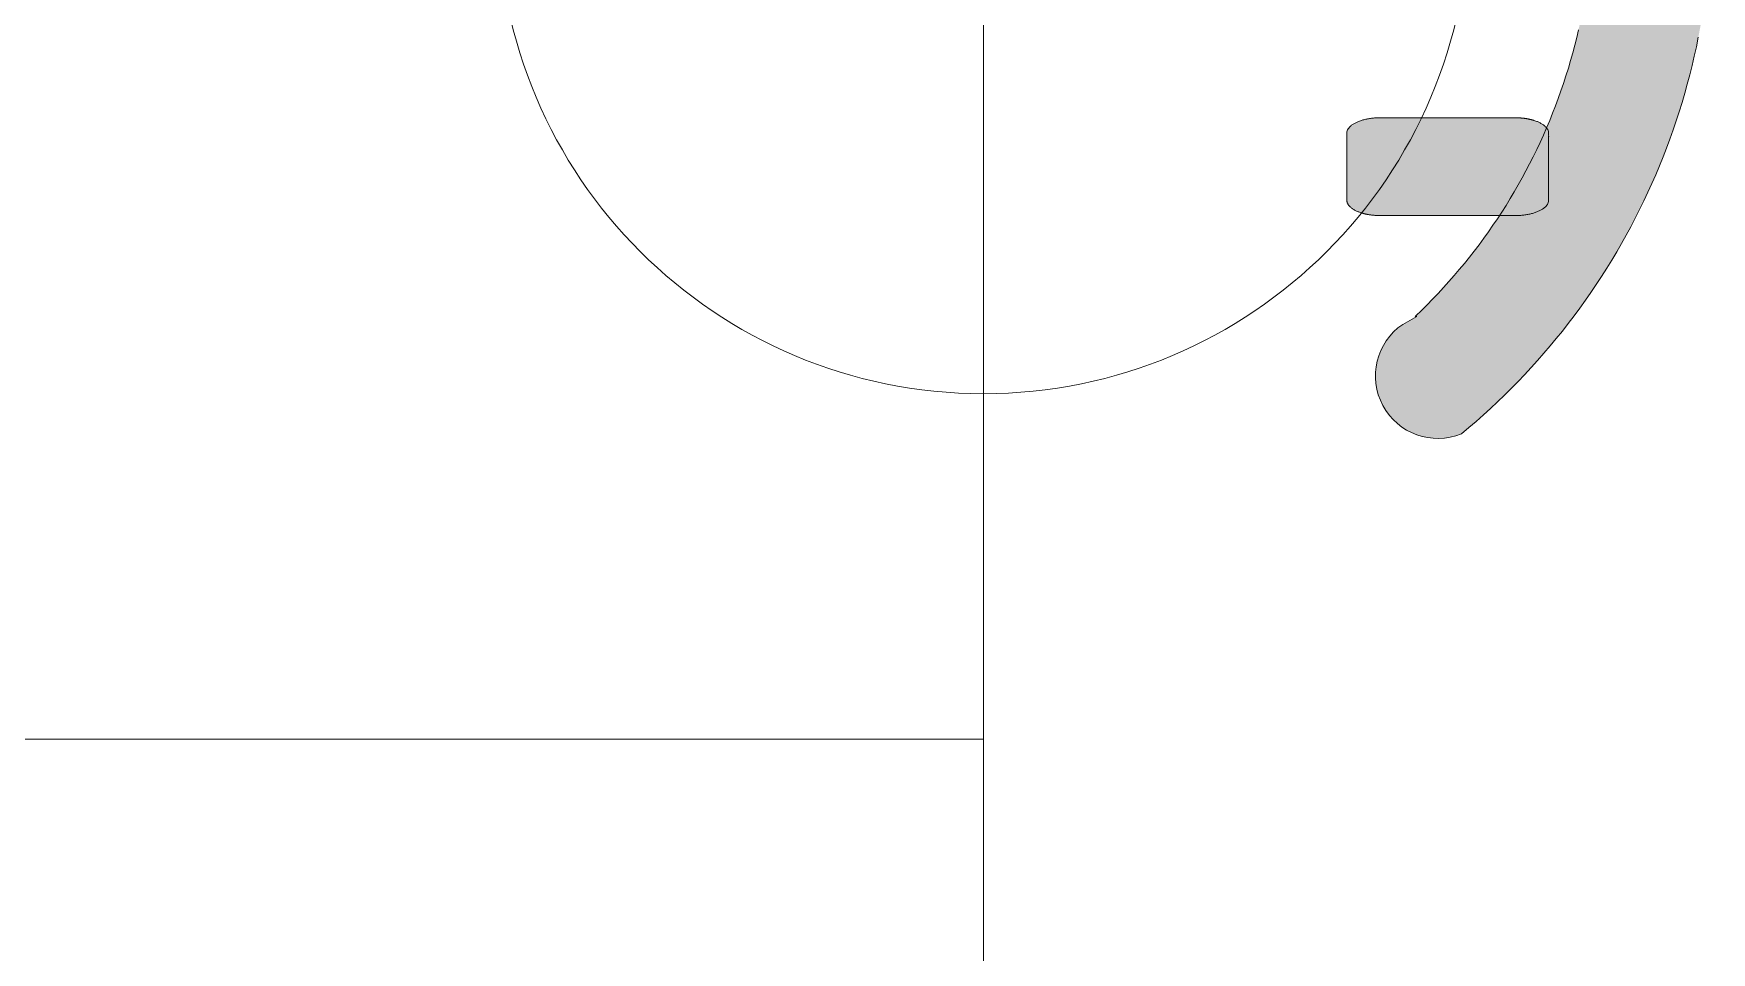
# Model space of a CAD drawing. Header units: metres. Extents: x 512 to 829, y -209 to 245.
# Drawn here: x 730.333 to 731.04, y -77.714 to -77.327 of the extents above; entities that cross this region are included whole.
import ezdxf

# ---------------------------------------------------------------- set-up
doc = ezdxf.new("R2010")
doc.units = ezdxf.units.M
doc.header["$LTSCALE"] = 0.508
doc.layers.add('None', color=7, linetype='Continuous', lineweight=5)

msp = doc.modelspace()

# ---------------------------------------------------------------- hatches: boundary and pattern name
at = {"layer": 'None', "linetype": 'Continuous', "lineweight": 0}
h = msp.add_hatch(color=253, dxfattribs=at)
edge = h.paths.add_edge_path()
edge.add_arc((730.9245898182173, -77.07331993848254), 0.02631001257014599, 151.7176080550565, 235.6582726372639, ccw=False)
edge.add_arc((730.9245866397264, -77.07332192253193), 0.02630815379662796, 67.76075311907522, 151.7105229499708, ccw=False)
edge.add_line((730.9345436158067, -77.04897079147963), (730.9376486158067, -77.05157179147963))
edge.add_line((730.9376486158067, -77.05157179147966), (730.9407176158066, -77.05421579147966))
edge.add_line((730.9407176158066, -77.05421579147969), (730.9437466158066, -77.05690079147969))
edge.add_line((730.9437466158066, -77.05690079147973), (730.9467326158066, -77.05962279147974))
edge.add_line((730.9467326158067, -77.05962279147968), (730.9496896158067, -77.06239279147968))
edge.add_line((730.9496896158066, -77.06239279147962), (730.9526066158066, -77.06520579147963))
edge.add_line((730.9526066158066, -77.06520579147968), (730.9554786158067, -77.06805279147969))
edge.add_line((730.9554786158067, -77.06805279147966), (730.9583156158067, -77.07094479147966))
edge.add_line((730.9583156158067, -77.07094479147963), (730.9611086158067, -77.07387379147963))
edge.add_line((730.9611086158067, -77.07387379147963), (730.9638566158067, -77.07683579147962))
edge.add_line((730.9638566158067, -77.07683579147965), (730.9665706158066, -77.07984479147966))
edge.add_line((730.9665706158066, -77.07984479147967), (730.9692426158066, -77.08289279147967))
edge.add_line((730.9692426158067, -77.08289279147971), (730.9718656158067, -77.0859687914797))
edge.add_line((730.9718656158067, -77.08596879147967), (730.9744476158066, -77.08908579147968))
edge.add_line((730.9744476158066, -77.08908579147965), (730.9769886158066, -77.09224079147967))
edge.add_line((730.9769886158067, -77.09224079147964), (730.9794856158067, -77.09543279147964))
edge.add_line((730.9794856158067, -77.09543279147965), (730.9819306158066, -77.09864979147966))
edge.add_line((730.9819306158066, -77.09864979147972), (730.9843366158066, -77.1019067914797))
edge.add_line((730.9843366158067, -77.10190679147968), (730.9866976158066, -77.10520079147967))
edge.add_line((730.9866976158066, -77.10520079147966), (730.9890126158066, -77.10852579147965))
edge.add_line((730.9890126158067, -77.10852579147968), (730.9912776158067, -77.11188179147968))
edge.add_line((730.9912776158067, -77.11188179147973), (730.9934946158066, -77.11526479147973))
edge.add_line((730.9934946158066, -77.11526479147972), (730.9956656158066, -77.1186807914797))
edge.add_line((730.9956656158066, -77.11868079147973), (730.9977866158066, -77.12212179147974))
edge.add_line((730.9977866158067, -77.12212179147969), (730.9998656158067, -77.12560479147967))
edge.add_line((730.9998656158067, -77.12560479147965), (731.0018896158067, -77.12910679147966))
edge.add_line((731.0018896158067, -77.12910679147967), (731.0038686158067, -77.13264079147967))
edge.add_line((731.0038686158067, -77.13264079147973), (731.0057976158067, -77.13620679147974))
edge.add_line((731.0057976158066, -77.13620679147971), (731.0076716158067, -77.1397867914797))
edge.add_line((731.0076716158067, -77.13978679147965), (731.0094966158066, -77.14339479147966))
edge.add_line((731.0094966158067, -77.14339479147964), (731.0112756158067, -77.14703679147962))
edge.add_line((731.0112756158067, -77.14703679147965), (731.0130016158066, -77.15070179147966))
edge.add_line((731.0130016158066, -77.15070179147972), (731.0146756158066, -77.15438579147971))
edge.add_line((731.0146756158067, -77.15438579147963), (731.0162956158067, -77.15809179147963))
edge.add_line((731.0162956158067, -77.1580917914797), (731.0178656158067, -77.1618197914797))
edge.add_line((731.0178656158066, -77.16181979147973), (731.0193876158066, -77.16558179147972))
edge.add_line((731.0193876158066, -77.16558179147967), (731.0208526158067, -77.16935679147966))
edge.add_line((731.0208526158067, -77.16935679147969), (731.0222636158067, -77.1731457914797))
edge.add_line((731.0222636158067, -77.17314579147967), (731.0236246158066, -77.17696279147967))
edge.add_line((731.0236246158066, -77.1769627914797), (731.0249316158066, -77.18079679147971))
edge.add_line((731.0249316158066, -77.18079679147968), (731.0261806158067, -77.18463979147967))
edge.add_line((731.0261806158067, -77.18463979147964), (731.0273816158067, -77.18851079147964))
edge.add_line((731.0273816158067, -77.18851079147964), (731.0285246158066, -77.19239479147964))
edge.add_line((731.0285246158066, -77.19239479147973), (731.0296146158066, -77.19629079147973))
edge.add_line((731.0296146158066, -77.19629079147967), (731.0306506158066, -77.20020979147968))
edge.add_line((731.0306506158066, -77.20020979147967), (731.0316296158067, -77.20413079147967))
edge.add_line((731.0316296158067, -77.20413079147966), (731.0325546158067, -77.20806979147966))
edge.add_line((731.0325546158067, -77.20806979147972), (731.0334266158067, -77.21202879147972))
edge.add_line((731.0334266158067, -77.21202879147972), (731.0342396158067, -77.2159877914797))
edge.add_line((731.0342396158067, -77.21598779147973), (731.0349996158067, -77.21996379147974))
edge.add_line((731.0349996158067, -77.2199637914797), (731.0357046158067, -77.22395779147969))
edge.add_line((731.0357046158067, -77.22395779147973), (731.0363516158067, -77.22794979147974))
edge.add_line((731.0363516158067, -77.22794979147966), (731.0369446158066, -77.23195679147966))
edge.add_line((731.0369446158066, -77.23195679147966), (731.0374796158067, -77.23596679147965))
edge.add_line((731.0374796158067, -77.23596679147965), (731.0379606158067, -77.23999079147966))
edge.add_line((731.0379606158067, -77.23999079147973), (731.0383836158067, -77.24401979147973))
edge.add_line((731.0383836158067, -77.24401979147967), (731.0387516158066, -77.24804879147968))
edge.add_line((731.0387516158066, -77.24804879147973), (731.0390616158066, -77.25208179147972))
edge.add_line((731.0390616158066, -77.25208179147967), (731.0393166158067, -77.25612679147966))
edge.add_line((731.0393166158067, -77.25612679147969), (731.0395136158066, -77.2601737914797))
edge.add_line((731.0395136158066, -77.2601737914797), (731.0396546158066, -77.26420779147969))
edge.add_line((731.0396546158066, -77.26420779147975), (731.0397406158066, -77.26825779147975))
edge.add_line((731.0397406158066, -77.26825779147964), (731.0397686158067, -77.27230879147963))
edge.add_line((731.0397686158067, -77.27230879147965), (731.0397406158066, -77.27635979147965))
edge.add_line((731.0397406158066, -77.27635979147965), (731.0396546158066, -77.28040879147964))
edge.add_line((731.0396546158066, -77.28040879147966), (731.0395136158066, -77.28444379147966))
edge.add_line((731.0395136158066, -77.2844437914797), (731.0393166158067, -77.28849079147969))
edge.add_line((731.0393166158067, -77.28849079147972), (731.0390616158066, -77.29253379147973))
edge.add_line((731.0390616158066, -77.29253379147974), (731.0387516158066, -77.29656879147974))
edge.add_line((731.0387516158066, -77.29656879147967), (731.0383836158067, -77.30059779147967))
edge.add_line((731.0383836158067, -77.30059779147973), (731.0379606158067, -77.30462379147973))
edge.add_line((731.0379606158067, -77.30462379147968), (731.0374806158067, -77.30864979147968))
edge.add_line((731.0374806158067, -77.30864979147964), (731.0369436158066, -77.31266379147965))
edge.add_line((731.0369436158066, -77.31266379147974), (731.0363526158067, -77.31665879147974))
edge.add_line((731.0363526158067, -77.31665879147965), (731.0357056158067, -77.32065579147965))
edge.add_line((731.0357056158067, -77.32065579147968), (731.0349996158067, -77.32465279147968))
edge.add_line((731.0349996158067, -77.3246527914797), (731.0342396158067, -77.32862979147973))
edge.add_line((731.0342396158067, -77.32862979147967), (731.0334256158067, -77.33258979147966))
edge.add_line((731.0334256158067, -77.33258979147968), (731.0325566158067, -77.33653879147968))
edge.add_line((731.0325566158067, -77.33653879147971), (731.0316306158066, -77.34048679147969))
edge.add_line((731.0316306158066, -77.34048679147963), (731.0306486158066, -77.34441579147963))
edge.add_line((731.0306486158066, -77.34441579147972), (731.0296146158066, -77.34832579147972))
edge.add_line((731.0296146158066, -77.34832579147974), (731.0285246158066, -77.35222179147974))
edge.add_line((731.0285246158066, -77.35222179147968), (731.0273816158067, -77.35610579147968))
edge.add_line((731.0273816158067, -77.35610579147965), (731.0261806158067, -77.35997679147965))
edge.add_line((731.0261806158067, -77.35997679147965), (731.0249316158066, -77.36381979147964))
edge.add_line((731.0249316158066, -77.36381979147973), (731.0236246158066, -77.36765379147974))
edge.add_line((731.0236246158066, -77.36765379147971), (731.0222656158066, -77.37146679147972))
edge.add_line((731.0222656158066, -77.37146679147975), (731.0208536158067, -77.37525979147973))
edge.add_line((731.0208536158067, -77.37525979147972), (731.0193856158066, -77.37903979147973))
edge.add_line((731.0193856158066, -77.37903979147973), (731.0178686158066, -77.38278879147974))
edge.add_line((731.0178686158067, -77.3827887914797), (731.0163006158067, -77.3865147914797))
edge.add_line((731.0163006158067, -77.38651479147973), (731.0146776158067, -77.39022679147973))
edge.add_line((731.0146776158067, -77.39022679147968), (731.0130036158067, -77.39391079147967))
edge.add_line((731.0130036158066, -77.3939107914797), (731.0112776158066, -77.39757579147971))
edge.add_line((731.0112776158066, -77.39757579147965), (731.0094976158066, -77.40121879147965))
edge.add_line((731.0094976158067, -77.40121879147966), (731.0076756158068, -77.40482279147967))
edge.add_line((731.0076756158066, -77.40482279147966), (731.0057956158066, -77.40841479147966))
edge.add_line((731.0057956158066, -77.40841479147969), (731.0038636158066, -77.41198279147969))
edge.add_line((731.0038636158067, -77.41198279147966), (731.0018896158067, -77.41550879147965))
edge.add_line((731.0018896158067, -77.41550879147974), (730.9998686158067, -77.41900479147975))
edge.add_line((730.9998686158067, -77.41900479147967), (730.9977906158067, -77.42248779147965))
edge.add_line((730.9977906158067, -77.42248779147974), (730.9956666158067, -77.42593479147973))
edge.add_line((730.9956666158066, -77.42593479147968), (730.9934956158066, -77.42935079147968))
edge.add_line((730.9934956158066, -77.42935079147969), (730.9912756158067, -77.4327387914797))
edge.add_line((730.9912756158067, -77.43273879147966), (730.9890096158067, -77.43609379147966))
edge.add_line((730.9890096158067, -77.43609379147972), (730.9866986158067, -77.43941279147973))
edge.add_line((730.9866986158066, -77.43941279147964), (730.9843416158067, -77.44270179147964))
edge.add_line((730.9843416158067, -77.44270179147964), (730.9819366158067, -77.44595879147965))
edge.add_line((730.9819366158067, -77.44595879147971), (730.9794886158068, -77.44917979147971))
edge.add_line((730.9794886158066, -77.44917979147965), (730.9769886158066, -77.45237579147965))
edge.add_line((730.9769886158067, -77.45237579147965), (730.9744516158067, -77.45552479147965))
edge.add_line((730.9744516158066, -77.45552479147966), (730.9718726158067, -77.45863879147966))
edge.add_line((730.9718726158067, -77.45863879147964), (730.9692426158067, -77.46172379147964))
edge.add_line((730.9692426158067, -77.4617237914797), (730.9665746158067, -77.46476679147969))
edge.add_line((730.9665746158066, -77.46476679147963), (730.9638636158066, -77.46777179147963))
edge.add_line((730.9638636158066, -77.46777179147966), (730.9611106158067, -77.47073979147966))
edge.add_line((730.9611106158067, -77.47073979147967), (730.9583166158067, -77.47366979147968))
edge.add_line((730.9583166158067, -77.47366979147967), (730.9554796158067, -77.47656179147965))
edge.add_line((730.9554796158067, -77.47656179147964), (730.9526076158066, -77.47940879147964))
edge.add_line((730.9526076158066, -77.47940879147973), (730.9496906158066, -77.48222179147973))
edge.add_line((730.9496906158066, -77.48222179147967), (730.9467336158066, -77.48499179147967))
edge.add_line((730.9467336158067, -77.48499179147973), (730.9437516158067, -77.48771079147973))
edge.add_line((730.9437516158067, -77.48771079147969), (730.9407196158068, -77.49039879147968))
edge.add_line((730.9407196158066, -77.49039879147972), (730.9376476158067, -77.49304479147972))
edge.add_line((730.9376476158067, -77.49304479147975), (730.9345496158066, -77.49563979147975))
edge.add_arc((730.9245922515817, -77.47128974235284), 0.02630729926823645, -151.71219724950163, -67.75907881953901, ccw=False)
edge.add_arc((730.9245924662818, -77.47128982811046), 0.02630744768851916, 124.33670262321169, 208.2874166844701, ccw=False)
edge.add_line((730.9097536158067, -77.4495667914797), (730.9157246158068, -77.44618479147971))
edge.add_line((730.9157246158067, -77.44618479147971), (730.9150106158066, -77.44619679147971))
edge.add_line((730.9150106158066, -77.44619679147968), (730.9152436158066, -77.44597879147966))
edge.add_line((730.9152436158067, -77.44597879147966), (730.9176516158067, -77.44365679147967))
edge.add_line((730.9176516158067, -77.44365679147973), (730.9200306158067, -77.44129779147973))
edge.add_line((730.9200306158067, -77.44129779147966), (730.9223756158067, -77.43890779147966))
edge.add_line((730.9223756158067, -77.43890779147966), (730.9246876158066, -77.43648379147967))
edge.add_line((730.9246876158066, -77.43648379147965), (730.9269706158067, -77.43402279147965))
edge.add_line((730.9269706158067, -77.43402279147972), (730.9292126158067, -77.43153779147971))
edge.add_line((730.9292126158067, -77.43153779147974), (730.9314176158067, -77.42902179147974))
edge.add_line((730.9314176158067, -77.42902179147973), (730.9335916158067, -77.42647179147973))
edge.add_line((730.9335916158067, -77.42647179147968), (730.9357276158066, -77.42389279147969))
edge.add_line((730.9357276158066, -77.42389279147972), (730.9378276158067, -77.42128679147972))
edge.add_line((730.9378276158067, -77.4212867914797), (730.9398916158067, -77.41864779147971))
edge.add_line((730.9398916158067, -77.41864779147966), (730.9419196158067, -77.41597979147966))
edge.add_line((730.9419196158067, -77.41597979147969), (730.9439076158067, -77.41328779147969))
edge.add_line((730.9439076158067, -77.41328779147966), (730.9458596158066, -77.41056379147966))
edge.add_line((730.9458596158066, -77.41056379147972), (730.9477736158067, -77.40781379147973))
edge.add_line((730.9477736158067, -77.40781379147973), (730.9496456158067, -77.40504279147972))
edge.add_line((730.9496456158067, -77.40504279147967), (730.9514836158068, -77.40223779147968))
edge.add_line((730.9514836158066, -77.4022377914797), (730.9532816158066, -77.39940879147971))
edge.add_line((730.9532816158066, -77.39940879147969), (730.9550356158067, -77.39656279147968))
edge.add_line((730.9550356158067, -77.39656279147971), (730.9567536158066, -77.39368279147972))
edge.add_line((730.9567536158066, -77.3936827914797), (730.9584296158066, -77.3907827914797))
edge.add_line((730.9584296158067, -77.39078279147964), (730.9600636158067, -77.38786479147963))
edge.add_line((730.9600636158067, -77.38786479147973), (730.9616596158066, -77.38491679147974))
edge.add_line((730.9616596158066, -77.38491679147967), (730.9632126158066, -77.38194979147966))
edge.add_line((730.9632126158067, -77.38194979147966), (730.9647226158066, -77.37896379147965))
edge.add_line((730.9647226158066, -77.37896379147969), (730.9661956158067, -77.3759477914797))
edge.add_line((730.9661956158067, -77.37594779147969), (730.9676236158067, -77.37291579147968))
edge.add_line((730.9676236158067, -77.37291579147973), (730.9690086158067, -77.36986779147973))
edge.add_line((730.9690086158066, -77.36986779147969), (730.9703496158066, -77.36680179147969))
edge.add_line((730.9703496158066, -77.3668017914797), (730.9716486158067, -77.3637137914797))
edge.add_line((730.9716486158067, -77.36371379147965), (730.9729046158067, -77.36061079147967))
edge.add_line((730.9729046158067, -77.36061079147964), (730.9741176158067, -77.35748679147963))
edge.add_line((730.9741176158067, -77.35748679147969), (730.9752846158067, -77.35435079147969))
edge.add_line((730.9752846158067, -77.35435079147965), (730.9764106158067, -77.35119279147965))
edge.add_line((730.9764106158067, -77.35119279147966), (730.9774906158067, -77.34802479147966))
edge.add_line((730.9774906158067, -77.3480247914797), (730.9785256158067, -77.34484079147971))
edge.add_line((730.9785256158067, -77.34484079147967), (730.9795186158067, -77.34163879147967))
edge.add_line((730.9795186158067, -77.34163879147968), (730.9804636158067, -77.33842779147969))
edge.add_line((730.9804636158067, -77.33842779147972), (730.9813676158067, -77.33519779147971))
edge.add_line((730.9813676158067, -77.33519779147969), (730.9822236158067, -77.33196179147969))
edge.add_line((730.9822236158067, -77.33196179147967), (730.9830346158067, -77.32871579147968))
edge.add_line((730.9830346158067, -77.32871579147968), (730.9837986158067, -77.32545679147967))
edge.add_line((730.9837986158067, -77.32545679147972), (730.9845196158067, -77.32218279147973))
edge.add_line((730.9845196158067, -77.32218279147969), (730.9851936158067, -77.31890279147967))
edge.add_line((730.9851936158067, -77.31890279147967), (730.9858226158067, -77.31561179147968))
edge.add_line((730.9858226158067, -77.31561179147968), (730.9864056158067, -77.31231179147969))
edge.add_line((730.9864056158067, -77.31231179147971), (730.9869406158067, -77.30900479147974))
edge.add_line((730.9869406158067, -77.30900479147965), (730.9874316158067, -77.30568979147965))
edge.add_line((730.9874316158067, -77.30568979147972), (730.9878746158067, -77.30237479147972))
edge.add_line((730.9878746158066, -77.30237479147968), (730.9882706158066, -77.29905179147968))
edge.add_line((730.9882706158066, -77.29905179147966), (730.9886216158067, -77.29571079147965))
edge.add_line((730.9886216158067, -77.29571079147968), (730.9889266158067, -77.29237979147969))
edge.add_line((730.9889266158067, -77.29237979147968), (730.9891826158067, -77.28904479147967))
edge.add_line((730.9891826158066, -77.28904479147968), (730.9893936158066, -77.28570179147968))
edge.add_line((730.9893936158066, -77.28570179147971), (730.9895556158067, -77.28235479147972))
edge.add_line((730.9895556158067, -77.28235479147975), (730.9896736158067, -77.27900479147976))
edge.add_line((730.9896736158066, -77.27900479147968), (730.9897446158067, -77.27565579147968))
edge.add_line((730.9897446158067, -77.27565579147972), (730.9897676158067, -77.27230879147972))
edge.add_line((730.9897676158066, -77.27230879147965), (730.9897446158066, -77.26896179147965))
edge.add_line((730.9897446158067, -77.26896179147968), (730.9896736158066, -77.26561179147967))
edge.add_line((730.9896736158066, -77.26561179147973), (730.9895556158066, -77.26226279147973))
edge.add_line((730.9895556158067, -77.26226279147966), (730.9893936158066, -77.25891579147967))
edge.add_line((730.9893936158066, -77.2589157914797), (730.9891826158066, -77.2555707914797))
edge.add_line((730.9891826158066, -77.25557079147973), (730.9889266158066, -77.25223879147973))
edge.add_line((730.9889266158067, -77.25223879147973), (730.9886216158067, -77.24890479147973))
edge.add_line((730.9886216158067, -77.24890479147973), (730.9882716158066, -77.24556879147971))
edge.add_line((730.9882716158066, -77.24556879147974), (730.9878736158066, -77.24224079147974))
edge.add_line((730.9878736158066, -77.24224079147973), (730.9874306158066, -77.23892279147972))
edge.add_line((730.9874306158067, -77.2389227914797), (730.9869406158067, -77.23560979147969))
edge.add_line((730.9869406158067, -77.23560979147965), (730.9864046158067, -77.23230379147965))
edge.add_line((730.9864046158067, -77.2323037914797), (730.9858226158067, -77.2290037914797))
edge.add_line((730.9858226158067, -77.22900379147973), (730.9851926158067, -77.22571079147974))
edge.add_line((730.9851926158067, -77.22571079147974), (730.9845206158067, -77.22243579147974))
edge.add_line((730.9845206158067, -77.22243579147971), (730.9837996158067, -77.2191627914797))
edge.add_line((730.9837996158067, -77.21916279147968), (730.9830336158067, -77.21590279147968))
edge.add_line((730.9830336158067, -77.21590279147972), (730.9822236158067, -77.21265579147972))
edge.add_line((730.9822236158067, -77.21265579147973), (730.9813666158067, -77.20941679147973))
edge.add_line((730.9813666158067, -77.20941679147973), (730.9804636158067, -77.20618879147972))
edge.add_line((730.9804636158067, -77.20618879147969), (730.9795186158067, -77.2029777914797))
edge.add_line((730.9795186158067, -77.20297779147973), (730.9785256158067, -77.19977579147972))
edge.add_line((730.9785256158067, -77.19977579147962), (730.9774906158067, -77.19659179147963))
edge.add_line((730.9774906158067, -77.1965917914797), (730.9764116158067, -77.19342679147971))
edge.add_line((730.9764116158067, -77.19342679147974), (730.9752856158067, -77.19026779147974))
edge.add_line((730.9752856158067, -77.19026779147964), (730.9741156158067, -77.18712679147964))
edge.add_line((730.9741156158067, -77.18712679147973), (730.9729036158067, -77.18400379147971))
edge.add_line((730.9729036158067, -77.18400379147965), (730.9716476158067, -77.18089979147966))
edge.add_line((730.9716476158067, -77.18089979147965), (730.9703466158066, -77.17780879147965))
edge.add_line((730.9703466158066, -77.17780879147972), (730.9690056158066, -77.17474279147972))
edge.add_line((730.9690056158066, -77.17474279147973), (730.9676216158066, -77.17169679147973))
edge.add_line((730.9676216158067, -77.17169679147969), (730.9661926158067, -77.16866179147968))
edge.add_line((730.9661926158067, -77.16866179147962), (730.9647226158066, -77.16565279147963))
edge.add_line((730.9647226158066, -77.16565279147972), (730.9632116158066, -77.16266579147971))
edge.add_line((730.9632116158067, -77.16266579147964), (730.9616576158066, -77.15969679147965))
edge.add_line((730.9616576158066, -77.15969679147963), (730.9600646158067, -77.15675179147964))
edge.add_line((730.9600646158067, -77.15675179147968), (730.9584296158067, -77.15383279147967))
edge.add_line((730.9584296158067, -77.15383279147966), (730.9567516158068, -77.15092879147966))
edge.add_line((730.9567516158066, -77.15092879147971), (730.9550356158067, -77.14805479147972))
edge.add_line((730.9550356158067, -77.1480547914797), (730.9532826158066, -77.14520979147969))
edge.add_line((730.9532826158066, -77.14520979147972), (730.9514836158066, -77.1423787914797))
edge.add_line((730.9514836158066, -77.1423787914797), (730.9496436158066, -77.1395717914797))
edge.add_line((730.9496436158066, -77.13957179147963), (730.9477716158066, -77.13679779147964))
edge.add_line((730.9477716158067, -77.1367977914797), (730.9458596158067, -77.1340507914797))
edge.add_line((730.9458596158066, -77.1340507914797), (730.9439066158067, -77.1313267914797))
edge.add_line((730.9439066158067, -77.13132679147964), (730.9419166158067, -77.12863279147963))
edge.add_line((730.9419166158067, -77.12863279147973), (730.9398886158067, -77.12596479147973))
edge.add_line((730.9398886158067, -77.12596479147965), (730.9378256158067, -77.12332679147966))
edge.add_line((730.9378256158067, -77.12332679147971), (730.9357226158066, -77.12071679147971))
edge.add_line((730.9357226158066, -77.12071679147971), (730.9335886158067, -77.1181397914797))
edge.add_line((730.9335886158067, -77.11813979147973), (730.9314186158067, -77.11559579147973))
edge.add_line((730.9314186158067, -77.11559579147968), (730.9292056158067, -77.11307079147967))
edge.add_line((730.9292056158067, -77.11307079147969), (730.9269636158067, -77.1105847914797))
edge.add_line((730.9269636158067, -77.11058479147971), (730.9246866158066, -77.10813079147971))
edge.add_line((730.9246866158066, -77.10813079147965), (730.9223746158067, -77.10570679147966))
edge.add_line((730.9223746158067, -77.10570679147975), (730.9200296158067, -77.10331679147976))
edge.add_line((730.9200296158067, -77.10331679147964), (730.9176506158067, -77.10095779147963))
edge.add_line((730.9176506158067, -77.10095779147969), (730.9156956158067, -77.0990727914797))
edge.add_line((730.9156956158066, -77.09907279147967), (730.9097476158066, -77.09504379147967))
edge.add_line((730.9097476158066, -77.09504379147972), (730.9097476158066, -77.09504379147972))
msp.add_hatch(color=8, dxfattribs=at).paths.add_polyline_path([(730.9002331748293, -77.40370797640037), (730.89988959763, -77.40370601872189), (730.8995462273888, -77.40370014686573), (730.899203270939, -77.4036903643688), (730.8988609348647, -77.40367667712371), (730.8985194253765, -77.40365909337527), (730.8981789481869, -77.40363762371521), (730.8978397083866, -77.40361228107588), (730.8975019103211, -77.40358308072302), (730.8971657574672, -77.4035500402457), (730.8968314523107, -77.40351317954617), (730.8964991962247, -77.40347252082802), (730.8961691893478, -77.4034280885827), (730.8958416304638, -77.40337990957426), (730.8955167168818, -77.40332801282409), (730.8951946443178, -77.40327242959279), (730.8948756067762, -77.4032131933617), (730.8945597964332, -77.40315033981244), (730.8942474035213, -77.4030839068057), (730.8939386162142, -77.40301393435811), (730.8936336205138, -77.40294046461861), (730.8933326001381, -77.40286354184263), (730.8930357364106, -77.40278321236542), (730.8927432081509, -77.40269952457447), (730.892455191567, -77.40261252888035), (730.8921718601495, -77.40252227768588), (730.8918933845664, -77.40242882535506), (730.8916199325612, -77.40233222817994), (730.891351668851, -77.40223254434727), (730.891088755028, -77.40212983390268), (730.8908313494615, -77.40202415871522), (730.890579607203, -77.40191558243953), (730.8903336798927, -77.40180417047816), (730.8900937156681, -77.40168998994125), (730.8898598590744, -77.40157310960694), (730.8896322509783, -77.40145359987957), (730.8894110284823, -77.40133153274746), (730.8891963248426, -77.40120698173916), (730.8889882693886, -77.40108002187958), (730.8887869874452, -77.40095072964459), (730.8885926002571, -77.40081918291503), (730.8884052249158, -77.40068546092971), (730.8882249742893, -77.40054964423769), (730.8880519569539, -77.40041181464994), (730.8878862771285, -77.40027205518982), (730.8877280346126, -77.4001304500432), (730.8875773247256, -77.39998708450764), (730.8874342382495, -77.39984204494147), (730.8872988613741, -77.39969541871073), (730.8871712756456, -77.39954729413785), (730.8870515579167, -77.39939776044741), (730.8869397803011, -77.39924690771295), (730.8868360101291, -77.39909482680252), (730.8867403099082, -77.39894160932397), (730.8866527372846, -77.39878734756974), (730.8865733450087, -77.39863213446142), (730.8865021809037, -77.39847606349349), (730.8864392878359, -77.39831922867734), (730.8863847036898, -77.39816172448434), (730.886338461345, -77.39800364578923), (730.8863005886559, -77.39784508781258), (730.8862711084358, -77.39768614606385), (730.8862500384424, -77.39752691628348), (730.8862373913676, -77.39736749438578), (730.8862331748294, -77.39720797640041), (730.8862331748294, -77.36902997640038), (730.8862373913676, -77.36887045841502), (730.8862500384424, -77.36871103651731), (730.8862711084358, -77.36855180673695), (730.8863005886559, -77.36839286498821), (730.886338461345, -77.36823430701156), (730.8863847036898, -77.36807622831645), (730.8864392878359, -77.36791872412346), (730.8865021809037, -77.3677618893073), (730.8865733450087, -77.36760581833937), (730.8866527372846, -77.36745060523106), (730.8867403099082, -77.36729634347682), (730.8868360101291, -77.36714312599827), (730.8869397803011, -77.36699104508784), (730.8870515579167, -77.36684019235338), (730.8871712756456, -77.36669065866295), (730.8872988613741, -77.36654253409006), (730.8874342382495, -77.36639590785933), (730.8875773247256, -77.36625086829315), (730.8877280346126, -77.3661075027577), (730.8878862771285, -77.36596589761098), (730.8880519569539, -77.36582613815085), (730.8882249742893, -77.36568830856311), (730.8884052249158, -77.36555249187109), (730.8885926002571, -77.36541876988576), (730.8887869874452, -77.3652872231562), (730.8889882693886, -77.36515793092121), (730.8891963248426, -77.36503097106163), (730.8894110284823, -77.36490642005333), (730.8896322509783, -77.36478435292122), (730.8898598590744, -77.36466484319385), (730.8900937156681, -77.36454796285966), (730.8903336798927, -77.36443378232264), (730.890579607203, -77.36432237036126), (730.8908313494615, -77.36421379408557), (730.891088755028, -77.36410811889812), (730.891351668851, -77.36400540845352), (730.8916199325612, -77.36390572462085), (730.8918933845664, -77.36380912744573), (730.8921718601495, -77.36371567511492), (730.892455191567, -77.36362542392044), (730.8927432081509, -77.36353842822632), (730.8930357364106, -77.36345474043537), (730.8933326001381, -77.36337441095816), (730.8936336205138, -77.36329748818218), (730.8939386162142, -77.36322401844268), (730.8942474035213, -77.36315404599509), (730.8945597964332, -77.36308761298835), (730.8948756067762, -77.3630247594391), (730.8951946443178, -77.362965523208), (730.8955167168818, -77.3629099399767), (730.8958416304638, -77.36285804322654), (730.8961691893478, -77.3628098642181), (730.8964991962247, -77.36276543197278), (730.8968314523107, -77.36272477325463), (730.8971657574672, -77.3626879125552), (730.8975019103211, -77.36265487207777), (730.8978397083866, -77.36262567172491), (730.8981789481869, -77.36260032908558), (730.8985194253765, -77.36257885942553), (730.8988609348647, -77.36256127567708), (730.899203270939, -77.362547588432), (730.8995462273888, -77.36253780593506), (730.89988959763, -77.3625319340789), (730.9002331748293, -77.36252997640042), (730.9572271748293, -77.36252997640042), (730.9575707520287, -77.3625319340789), (730.9579141222699, -77.36253780593506), (730.9582570787197, -77.362547588432), (730.958599414794, -77.36256127567708), (730.9589409242822, -77.36257885942553), (730.9592814014717, -77.36260032908558), (730.959620641272, -77.36262567172491), (730.9599584393376, -77.36265487207777), (730.9602945921915, -77.3626879125552), (730.960628897348, -77.36272477325463), (730.960961153434, -77.36276543197278), (730.9612911603109, -77.3628098642181), (730.9616187191949, -77.36285804322654), (730.9619436327769, -77.3629099399767), (730.9622657053408, -77.362965523208), (730.9625847428824, -77.3630247594391), (730.9629005532254, -77.36308761298835), (730.9632129461373, -77.36315404599509), (730.9635217334445, -77.36322401844268), (730.9638267291449, -77.36329748818218), (730.9641277495206, -77.36337441095816), (730.9644246132481, -77.36345474043537), (730.9647171415078, -77.36353842822632), (730.9650051580916, -77.36362542392044), (730.9652884895091, -77.36371567511492), (730.9655669650922, -77.36380912744573), (730.9658404170974, -77.36390572462085), (730.9661086808076, -77.36400540845352), (730.9663715946307, -77.36410811889812), (730.9666290001971, -77.36421379408557), (730.9668807424556, -77.36432237036126), (730.9671266697659, -77.36443378232264), (730.9673666339907, -77.36454796285966), (730.9676004905843, -77.36466484319385), (730.9678280986805, -77.36478435292122), (730.9680493211764, -77.36490642005333), (730.9682640248161, -77.36503097106163), (730.9684720802701, -77.36515793092121), (730.9686733622134, -77.3652872231562), (730.9688677494015, -77.36541876988576), (730.9690551247428, -77.36555249187109), (730.9692353753693, -77.36568830856311), (730.9694083927048, -77.36582613815085), (730.9695740725302, -77.36596589761098), (730.969732315046, -77.3661075027577), (730.9698830249331, -77.36625086829315), (730.9700261114092, -77.36639590785933), (730.9701614882845, -77.36654253409006), (730.970289074013, -77.36669065866295), (730.9704087917419, -77.36684019235338), (730.9705205693576, -77.36699104508784), (730.9706243395295, -77.36714312599827), (730.9707200397504, -77.36729634347682), (730.9708076123741, -77.36745060523106), (730.9708870046499, -77.36760581833937), (730.970958168755, -77.3677618893073), (730.9710210618227, -77.36791872412346), (730.9710756459689, -77.36807622831645), (730.9711218883137, -77.36823430701156), (730.9711597610027, -77.36839286498821), (730.9711892412229, -77.36855180673695), (730.9712103112162, -77.36871103651731), (730.971222958291, -77.36887045841502), (730.9712271748293, -77.36902997640038), (730.9712271748293, -77.39720797640041), (730.971222958291, -77.39736749438578), (730.9712103112162, -77.39752691628348), (730.9711892412229, -77.39768614606385), (730.9711597610027, -77.39784508781258), (730.9711218883137, -77.39800364578923), (730.9710756459689, -77.39816172448434), (730.9710210618227, -77.39831922867734), (730.970958168755, -77.39847606349349), (730.9708870046499, -77.39863213446142), (730.9708076123741, -77.39878734756974), (730.9707200397504, -77.39894160932397), (730.9706243395295, -77.39909482680252), (730.9705205693576, -77.39924690771295), (730.9704087917419, -77.39939776044741), (730.970289074013, -77.39954729413785), (730.9701614882845, -77.39969541871073), (730.9700261114092, -77.39984204494147), (730.9698830249331, -77.39998708450764), (730.969732315046, -77.4001304500432), (730.9695740725302, -77.40027205518982), (730.9694083927048, -77.40041181464994), (730.9692353753693, -77.40054964423769), (730.9690551247428, -77.40068546092971), (730.9688677494015, -77.40081918291503), (730.9686733622134, -77.40095072964459), (730.9684720802701, -77.40108002187958), (730.9682640248161, -77.40120698173916), (730.9680493211764, -77.40133153274746), (730.9678280986805, -77.40145359987957), (730.9676004905843, -77.40157310960694), (730.9673666339907, -77.40168998994125), (730.9671266697659, -77.40180417047816), (730.9668807424556, -77.40191558243953), (730.9666290001971, -77.40202415871522), (730.9663715946307, -77.40212983390268), (730.9661086808076, -77.40223254434727), (730.9658404170974, -77.40233222817994), (730.9655669650922, -77.40242882535506), (730.9652884895091, -77.40252227768588), (730.9650051580916, -77.40261252888035), (730.9647171415078, -77.40269952457447), (730.9644246132481, -77.40278321236542), (730.9641277495206, -77.40286354184263), (730.9638267291449, -77.40294046461861), (730.9635217334445, -77.40301393435811), (730.9632129461373, -77.4030839068057), (730.9629005532254, -77.40315033981244), (730.9625847428824, -77.4032131933617), (730.9622657053408, -77.40327242959279), (730.9619436327769, -77.40332801282409), (730.9616187191949, -77.40337990957426), (730.9612911603109, -77.4034280885827), (730.960961153434, -77.40347252082802), (730.960628897348, -77.40351317954617), (730.9602945921915, -77.4035500402457), (730.9599584393376, -77.40358308072302), (730.959620641272, -77.40361228107588), (730.9592814014717, -77.40363762371521), (730.9589409242822, -77.40365909337527), (730.958599414794, -77.40367667712371), (730.9582570787197, -77.4036903643688), (730.9579141222699, -77.40370014686573), (730.9575707520287, -77.40370601872189), (730.9572271748293, -77.40370797640037)])

# ---------------------------------------------------------------- linework, layer by layer
at = {"layer": 'None', "color": 7, "linetype": 'Continuous', "lineweight": 5}
for p, q in [((730.7332476158067, -76.2243307914797), (730.7332476158067, -77.62433079147968)), ((729.9332476158066, -77.62433079147968), (730.7332476158067, -77.62433079147968)), ((730.7332476158067, -77.62433079147968), (729.9332476158066, -77.62433079147968)), ((730.7332476158067, -77.62433079147968), (730.7332476158067, -79.02433079147966))]:
    msp.add_line(p, q, dxfattribs=at)
at = {"layer": 'None', "color": 7, "linetype": 'Continuous', "lineweight": 9}
for p, q in [((730.9822236158067, -77.33196179147967), (730.9830346158067, -77.32871579147968)), ((730.9830346158067, -77.32871579147968), (730.9837986158067, -77.32545679147972)), ((731.0342396158067, -77.32862979147967), (731.0334256158067, -77.33258979147968)), ((730.9804636158067, -77.33842779147972), (730.9813676158067, -77.33519779147969)), ((730.9813676158067, -77.33519779147969), (730.9822236158067, -77.33196179147967)), ((731.0334256158067, -77.33258979147968), (731.0325566158067, -77.33653879147971)), ((730.9785256158067, -77.34484079147967), (730.9795186158067, -77.34163879147968)), ((730.9795186158067, -77.34163879147968), (730.9804636158067, -77.33842779147972)), ((731.0316306158066, -77.34048679147963), (731.0306486158066, -77.34441579147972)), ((731.0325566158067, -77.33653879147971), (731.0316306158066, -77.34048679147963)), ((730.9764106158067, -77.35119279147966), (730.9774906158067, -77.3480247914797)), ((730.9774906158067, -77.3480247914797), (730.9785256158067, -77.34484079147967)), ((731.0296146158066, -77.34832579147974), (731.0285246158066, -77.35222179147968)), ((731.0306486158066, -77.34441579147972), (731.0296146158066, -77.34832579147974)), ((730.9741176158067, -77.35748679147969), (730.9752846158067, -77.35435079147965)), ((730.9752846158067, -77.35435079147965), (730.9764106158067, -77.35119279147966)), ((731.0273816158067, -77.35610579147965), (731.0261806158067, -77.35997679147965)), ((731.0285246158066, -77.35222179147968), (731.0273816158067, -77.35610579147965)), ((730.9703496158066, -77.3668017914797), (730.9716486158067, -77.36371379147965)), ((730.9716486158067, -77.36371379147965), (730.9729046158067, -77.36061079147964)), ((730.9729046158067, -77.36061079147964), (730.9741176158067, -77.35748679147969)), ((731.0249316158066, -77.36381979147973), (731.0236246158066, -77.36765379147971)), ((731.0261806158067, -77.35997679147965), (731.0249316158066, -77.36381979147973)), ((730.9676236158067, -77.37291579147973), (730.9690086158066, -77.36986779147969)), ((730.9690086158066, -77.36986779147969), (730.9703496158066, -77.3668017914797)), ((731.0236246158066, -77.36765379147971), (731.0222656158066, -77.37146679147975)), ((730.9647226158066, -77.37896379147969), (730.9661956158067, -77.37594779147969)), ((730.9661956158067, -77.37594779147969), (730.9676236158067, -77.37291579147973)), ((731.0208536158067, -77.37525979147972), (731.0193856158066, -77.37903979147973)), ((731.0222656158066, -77.37146679147975), (731.0208536158067, -77.37525979147972)), ((730.9600636158067, -77.38786479147973), (730.9616596158066, -77.38491679147967)), ((730.9616596158066, -77.38491679147967), (730.9632126158067, -77.38194979147966)), ((730.9632126158067, -77.38194979147966), (730.9647226158066, -77.37896379147969)), ((731.0178686158067, -77.3827887914797), (731.0163006158067, -77.38651479147973)), ((731.0193856158066, -77.37903979147973), (731.0178686158067, -77.3827887914797)), ((730.9567536158066, -77.3936827914797), (730.9584296158067, -77.39078279147964)), ((730.9584296158067, -77.39078279147964), (730.9600636158067, -77.38786479147973)), ((731.0146776158067, -77.39022679147968), (731.0130036158066, -77.3939107914797)), ((731.0163006158067, -77.38651479147973), (731.0146776158067, -77.39022679147968)), ((730.9532816158066, -77.39940879147969), (730.9550356158067, -77.39656279147971)), ((730.9550356158067, -77.39656279147971), (730.9567536158066, -77.3936827914797)), ((731.0112776158066, -77.39757579147965), (731.0094976158067, -77.40121879147966)), ((731.0130036158066, -77.3939107914797), (731.0112776158066, -77.39757579147965)), ((730.9477736158067, -77.40781379147973), (730.9496456158067, -77.40504279147967)), ((730.9496456158067, -77.40504279147967), (730.9514836158066, -77.4022377914797)), ((730.9514836158066, -77.4022377914797), (730.9532816158066, -77.39940879147969)), ((731.0076756158066, -77.40482279147966), (731.0057956158066, -77.40841479147969)), ((731.0094976158067, -77.40121879147966), (731.0076756158066, -77.40482279147966)), ((730.9419196158067, -77.41597979147969), (730.9439076158067, -77.41328779147966)), ((730.9439076158067, -77.41328779147966), (730.9458596158066, -77.41056379147972)), ((730.9458596158066, -77.41056379147972), (730.9477736158067, -77.40781379147973)), ((731.0038636158067, -77.41198279147966), (731.0018896158067, -77.41550879147974)), ((731.0057956158066, -77.40841479147969), (731.0038636158067, -77.41198279147966)), ((730.9378276158067, -77.4212867914797), (730.9398916158067, -77.41864779147966)), ((730.9398916158067, -77.41864779147966), (730.9419196158067, -77.41597979147969)), ((730.9998686158067, -77.41900479147967), (730.9977906158067, -77.42248779147974)), ((731.0018896158067, -77.41550879147974), (730.9998686158067, -77.41900479147967)), ((730.9314176158067, -77.42902179147973), (730.9335916158067, -77.42647179147968)), ((730.9335916158067, -77.42647179147968), (730.9357276158066, -77.42389279147972)), ((730.9357276158066, -77.42389279147972), (730.9378276158067, -77.4212867914797)), ((730.9956666158066, -77.42593479147968), (730.9934956158066, -77.42935079147969)), ((730.9977906158067, -77.42248779147974), (730.9956666158066, -77.42593479147968)), ((730.9246876158066, -77.43648379147965), (730.9269706158067, -77.43402279147972)), ((730.9269706158067, -77.43402279147972), (730.9292126158067, -77.43153779147974)), ((730.9292126158067, -77.43153779147974), (730.9314176158067, -77.42902179147973)), ((730.9912756158067, -77.43273879147966), (730.9890096158067, -77.43609379147972)), ((730.9934956158066, -77.42935079147969), (730.9912756158067, -77.43273879147966)), ((730.9176516158067, -77.44365679147973), (730.9200306158067, -77.44129779147966)), ((730.9200306158067, -77.44129779147966), (730.9223756158067, -77.43890779147966)), ((730.9223756158067, -77.43890779147966), (730.9246876158066, -77.43648379147965)), ((730.9866986158066, -77.43941279147964), (730.9843416158067, -77.44270179147964)), ((730.9890096158067, -77.43609379147972), (730.9866986158066, -77.43941279147964)), ((730.9097536158067, -77.4495667914797), (730.9157246158067, -77.44618479147971)), ((730.9150106158066, -77.44619679147968), (730.9152436158067, -77.44597879147966)), ((730.9157246158067, -77.44618479147971), (730.9150106158066, -77.44619679147968)), ((730.9152436158067, -77.44597879147966), (730.9176516158067, -77.44365679147973)), ((730.9819366158067, -77.44595879147971), (730.9794886158066, -77.44917979147965)), ((730.9843416158067, -77.44270179147964), (730.9819366158067, -77.44595879147971)), ((730.9744516158066, -77.45552479147966), (730.9718726158067, -77.45863879147964)), ((730.9769886158067, -77.45237579147965), (730.9744516158066, -77.45552479147966)), ((730.9794886158066, -77.44917979147965), (730.9769886158067, -77.45237579147965)), ((730.9692426158067, -77.4617237914797), (730.9665746158066, -77.46476679147963)), ((730.9718726158067, -77.45863879147964), (730.9692426158067, -77.4617237914797)), ((730.9638636158066, -77.46777179147966), (730.9611106158067, -77.47073979147967)), ((730.9665746158066, -77.46476679147963), (730.9638636158066, -77.46777179147966)), ((730.9554796158067, -77.47656179147964), (730.9526076158066, -77.47940879147973)), ((730.9583166158067, -77.47366979147967), (730.9554796158067, -77.47656179147964)), ((730.9611106158067, -77.47073979147967), (730.9583166158067, -77.47366979147967)), ((730.9496906158066, -77.48222179147967), (730.9467336158067, -77.48499179147973)), ((730.9526076158066, -77.47940879147973), (730.9496906158066, -77.48222179147967)), ((730.9407196158066, -77.49039879147972), (730.9376476158067, -77.49304479147975)), ((730.9437516158067, -77.48771079147969), (730.9407196158066, -77.49039879147972)), ((730.9467336158067, -77.48499179147973), (730.9437516158067, -77.48771079147969)), ((730.9376476158067, -77.49304479147975), (730.9345496158066, -77.49563979147968))]:
    msp.add_line(p, q, dxfattribs=at)
msp.add_circle((730.7332476158067, -77.27433079147966), 0.2044262079113255, dxfattribs=at)
for centre, radius, start, end in [((730.9245924662818, -77.47128982811046), 0.02630744768851933, 124.3367026232115, 208.2874166844721), ((730.9245922515817, -77.47128974235284), 0.02630729926823623, 208.2878027505009, 292.2409211804585)]:
    msp.add_arc(centre, radius, start, end, dxfattribs=at)
at = {"layer": 'None', "color": 7, "linetype": 'Continuous', "lineweight": 5}
msp.add_open_spline([(730.9002331748293, -77.40370797640037), (730.8964818861352, -77.40370797640037), (730.8899844635233, -77.40196630664957), (730.8862331748294, -77.39894964615121), (730.8862331748294, -77.39720797640041), (730.8862331748294, -77.3831189764004), (730.8862331748294, -77.36902997640038), (730.8862331748294, -77.36728830664958), (730.8899844635233, -77.36427164615122), (730.8964818861352, -77.36252997640042), (730.9002331748293, -77.36252997640042), (730.9287301748293, -77.36252997640042), (730.9572271748293, -77.36252997640042), (730.9609784635234, -77.36252997640042), (730.9674758861353, -77.36427164615122), (730.9712271748293, -77.36728830664958), (730.9712271748293, -77.36902997640038), (730.9712271748293, -77.3831189764004), (730.9712271748293, -77.39720797640041), (730.9712271748293, -77.39894964615121), (730.9674758861353, -77.40196630664957), (730.9609784635234, -77.40370797640037), (730.9572271748293, -77.40370797640037), (730.9287301748293, -77.40370797640037), (730.9002331748293, -77.40370797640037)], degree=2, knots=[0, 0, 0, 1, 2, 3, 3, 4, 4, 5, 6, 7, 7, 8, 8, 9, 10, 11, 11, 12, 12, 13, 14, 15, 15, 16, 16, 16], dxfattribs=at)

doc.saveas('drawing.dxf')
